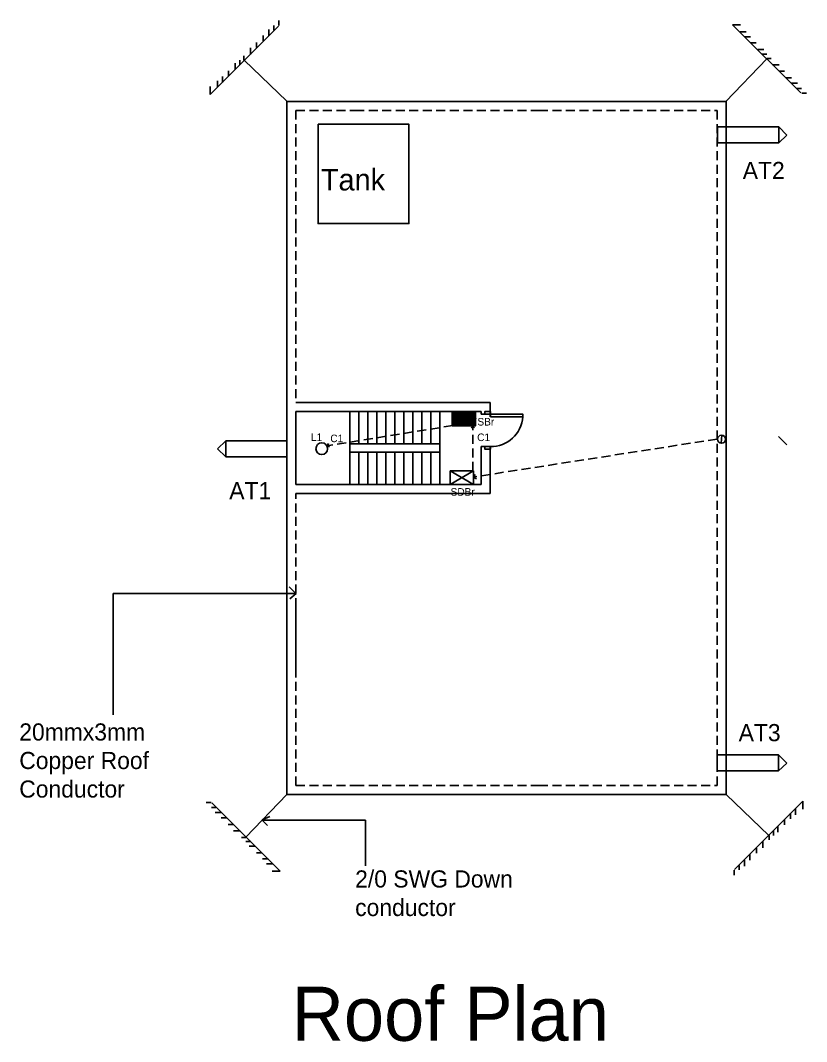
# Model space of a CAD drawing. Header units: inches. Extents: x -1679 to 1221, y -701 to 435.
# Drawn here: x -1679 to -805, y -701 to 433 of the extents above; entities that cross this region are included whole.
import ezdxf

# ---------------------------------------------------------------- set-up
doc = ezdxf.new("R2010")
doc.units = ezdxf.units.IN
doc.header["$LTSCALE"] = 40
doc.header["$MEASUREMENT"] = 0
doc.linetypes.add('HIDDEN', pattern=[0.375, 0.25, -0.125])
for name, color, linetype in [('Conduit', 160, 'HIDDEN'), ('Doors', 188, 'Continuous'), ('Emergency conduit', 240, 'HIDDEN'), ('Fiting and Fixtures', 17, 'Continuous'), ('Fitings and Fixture Texts', 19, 'Continuous'), ('Hidden', 7, 'HIDDEN')]:
    doc.layers.add(name, color=color, linetype=linetype)

# ---------------------------------------------------------------- blocks, each defined once
blk = doc.blocks.new('DOOR')
at = {"layer": 'Doors'}
for points in [[(36, 6), (39, 6), (39, 42), (36, 42)], [(3, 0), (0, 0), (0, 6), (3, 6)], [(39, 0), (42, 0), (42, 6), (39, 6)]]:
    blk.add_lwpolyline(points, close=True, dxfattribs=at)
blk.add_arc((37.9, 7.1), 34.9, 93.0896, 181.8833, dxfattribs=at)
blk = doc.blocks.new('A$C6EC85270')
at = {"layer": 'Fiting and Fixtures'}
for p, q in [((68, 17.7), (77.1, 8.7)), ((77.1, 8.7), (68, 0))]:
    blk.add_line(p, q, dxfattribs=at)
blk.add_lwpolyline([(68, 17.7), (0, 17.7), (0, 0), (68, 0)], close=True, dxfattribs=at)
blk = doc.blocks.new('A$C5F9C1378')
at = {"layer": 'Fiting and Fixtures'}
for p, q in [((7.4, 85.1), (83.3, 9.3)), ((7.4, 85.1), (16.3, 85.1)), ((15.6, 77), (22.6, 77)), ((20.8, 71.5), (27.2, 71.5)), ((27.8, 64.8), (33.6, 64.8)), ((35.3, 57.4), (42, 57.4)), ((45.4, 47.2), (0, 0)), ((40.1, 52.3), (45.4, 52.3)), ((45.4, 47.6), (50.2, 47.6)), ((51.8, 40.5), (59.2, 40.5)), ((59.5, 33.5), (65.2, 33.5)), ((66.8, 26.1), (72.9, 26.1)), ((72.9, 20.1), (79.6, 20.1)), ((78.7, 14.3), (83.8, 14.3)), ((84.1, 8.9), (89.6, 8.9))]:
    blk.add_line(p, q, dxfattribs=at)
blk = doc.blocks.new('SDB')
h = blk.add_hatch()
h.set_pattern_fill('ANSI31', color=256, scale=9, style=0)
h.set_pattern_definition([(45, (175.4593, -47.7805), (-0.795495, 0.795495), [])])
h.paths.add_polyline_path([(0, 0), (26, 0), (26, 8), (26, 15.9), (13, 15.9), (0, 15.9), (0, 7.9)])
for p, q in [((0, 7.9), (0, 15.9)), ((0, 15.9), (13, 15.9)), ((26, 15.9), (13, 15.9)), ((26, 8), (26, 15.9)), ((0, 0), (0, 7.9)), ((0, 0), (26, 0)), ((26, 8), (26, 0))]:
    blk.add_line(p, q)
for p in [(20.5, 5.7), (26, 8), (26, 8), (26, 8)]:
    blk.add_point(p)
blk = doc.blocks.new('Through hole')
blk.add_circle((0, 0), 6.54)
at = {"layer": 'Fiting and Fixtures'}
for q in [(-0.5, -6.5), (0.5, 6.5), (0, 0), (0, 0), (0, 0), (0, 0)]:
    blk.add_line((0, 0), q, dxfattribs=at)
blk = doc.blocks.new('DB')
for p, q in [((0, 7), (12, 7)), ((0, 0), (0, 7)), ((0, 7), (12, 0)), ((12, 7), (0, 0)), ((12, 7), (12, 0)), ((12, 0), (0, 0))]:
    blk.add_line(p, q)

msp = doc.modelspace()

# ---------------------------------------------------------------- linework, layer by layer
for p, q in [((-1382.661, 342.431), (-904.661, 342.431)), ((-1382.661, 332.431), (-1382.661, 342.431)), ((-904.661, 342.431), (-894.661, 342.431)), ((-894.661, 342.431), (-894.661, 332.431)), ((-1382.661, 332.431), (-1382.661, -1.569)), ((-894.661, 332.431), (-894.661, -1.569)), ((-1372.661, 8.431), (-1258.661, 8.431)), ((-1258.661, 8.431), (-1156.725, 8.431)), ((-1156.725, -7.393), (-1156.725, 8.435)), ((-1382.661, -1.569), (-1382.661, -82.569)), ((-1372.661, -1.569), (-1166.725, -1.569)), ((-1372.661, -37.569), (-1372.661, -1.569)), ((-1312.661, -37.569), (-1312.661, -1.569)), ((-1302.661, -37.569), (-1302.661, -1.569)), ((-1292.661, -37.569), (-1292.661, -1.569)), ((-1282.661, -37.569), (-1282.661, -1.569)), ((-1272.661, -37.569), (-1272.661, -1.569)), ((-1262.661, -37.569), (-1262.661, -1.569)), ((-1252.661, -37.569), (-1252.661, -1.569)), ((-1242.661, -37.569), (-1242.661, -1.569)), ((-1232.661, -37.569), (-1232.661, -1.569)), ((-1222.661, -37.569), (-1222.661, -1.569)), ((-1212.661, -37.569), (-1212.661, -1.569)), ((-1166.725, -4.397), (-1166.725, -1.569)), ((-1162.665, -4.397), (-1166.713, -4.397)), ((-894.661, -82.569), (-894.661, -1.569)), ((-1372.661, -46.569), (-1372.661, -37.569)), ((-1312.661, -37.569), (-1212.661, -37.569)), ((-1312.661, -46.569), (-1312.661, -37.569)), ((-1212.661, -46.569), (-1212.661, -37.569)), ((-1166.725, -82.569), (-1166.725, -40.389)), ((-1162.644, -40.389), (-1166.724, -40.389)), ((-1156.725, -82.569), (-1156.725, -40.397)), ((-1312.661, -46.569), (-1212.661, -46.569)), ((-1312.661, -46.569), (-1312.661, -82.569)), ((-1302.661, -46.569), (-1302.661, -82.569)), ((-1292.661, -46.569), (-1292.661, -82.569)), ((-1282.661, -46.569), (-1282.661, -82.569)), ((-1272.661, -46.569), (-1272.661, -82.569)), ((-1262.661, -46.569), (-1262.661, -82.569)), ((-1252.661, -46.569), (-1252.661, -82.569)), ((-1242.661, -46.569), (-1242.661, -82.569)), ((-1232.661, -46.569), (-1232.661, -82.569)), ((-1222.661, -46.569), (-1222.661, -82.569)), ((-1212.661, -46.569), (-1212.661, -82.569)), ((-1382.661, -416.569), (-1382.661, -82.569)), ((-1372.661, -82.569), (-1212.661, -82.569)), ((-1212.661, -82.569), (-1166.725, -82.569)), ((-1156.725, -82.569), (-1156.725, -92.569)), ((-894.661, -416.569), (-894.661, -82.569)), ((-1372.661, -92.569), (-1258.661, -92.569)), ((-1258.661, -92.569), (-1212.661, -92.569)), ((-1212.661, -92.569), (-1157.846, -92.569)), ((-1157.846, -92.569), (-1156.725, -92.569)), ((-1575.608, -338.305), (-1575.608, -203.388)), ((-1575.608, -203.388), (-1372.428, -203.388)), ((-1372.588, -203.536), (-1379.973, -196.156)), ((-1372.428, -203.388), (-1379.204, -209.532)), ((-1372.661, -296.569), (-1372.661, -218.569)), ((-904.661, -290.569), (-904.661, -296.57)), ((-1382.661, -416.569), (-1382.661, -426.569)), ((-1306.661, -416.569), (-1312.661, -416.569)), ((-894.661, -426.569), (-894.661, -416.569)), ((-1382.661, -426.569), (-904.661, -426.569)), ((-904.661, -426.569), (-894.661, -426.569)), ((-1409.904, -454.718), (-1401.635, -451.079)), ((-1295.501, -454.96), (-1410.002, -454.96)), ((-1410.002, -454.96), (-1404.096, -461.014)), ((-1295.501, -505.822), (-1295.501, -454.96))]:
    msp.add_line(p, q)
msp.add_lwpolyline([(-1347.98, 317.265), (-1247.125, 317.265), (-1247.125, 207.011), (-1347.98, 207.011)], close=True)
msp.add_circle((-1343.898, -42.817), 6.542)
at = {"layer": 'Conduit'}
for p, q in [((-1198.437, -17.102), (-1338.2, -39.604)), ((-1176.167, -17.602), (-1177.651, -19.854)), ((-1176.195, -17.63), (-1174.254, -19.769)), ((-1176.159, -67.411), (-1176.159, -17.586)), ((-904.719, -32.14), (-1175.068, -74.147)), ((-1338.2, -39.604), (-1336.535, -37.125)), ((-1338.2, -39.604), (-1335.482, -40.872)), ((-1175.428, -74.189), (-1173.706, -71.269)), ((-1175.348, -74.269), (-1172.184, -76.149))]:
    msp.add_line(p, q, dxfattribs=at)
at = {"layer": 'Fiting and Fixtures'}
for p, q in [((-1372.661, -37.569), (-1372.661, -1.569)), ((-836.665, -29.393), (-827.539, -38.359)), ((-1372.661, -46.569), (-1372.661, -82.569)), ((-836.637, -382.678), (-827.511, -391.644)), ((-827.511, -391.644), (-836.637, -400.354))]:
    msp.add_line(p, q, dxfattribs=at)
msp.add_lwpolyline([(-836.637, -382.678), (-904.633, -382.678), (-904.633, -400.354), (-836.637, -400.354)], close=True, dxfattribs=at)
at = {"layer": 'Hidden'}
for p, q in [((-1372.661, 332.431), (-1306.661, 332.431)), ((-1372.661, 332.431), (-1372.661, 206.431)), ((-1306.661, 332.431), (-1102.661, 332.431)), ((-1102.661, 332.431), (-904.661, 332.431)), ((-904.661, 332.431), (-904.661, -1.569)), ((-1372.661, 206.431), (-1372.661, 128.431)), ((-1372.661, 128.431), (-1372.661, 8.431)), ((-1372.661, -37.569), (-1372.661, -1.569)), ((-904.661, -92.569), (-904.661, -1.569)), ((-1372.661, -46.569), (-1372.661, -82.569)), ((-1372.661, -218.569), (-1372.661, -92.569)), ((-904.661, -290.569), (-904.661, -92.569)), ((-1372.661, -416.569), (-1372.661, -296.569)), ((-904.661, -416.569), (-904.661, -296.569)), ((-1372.661, -416.569), (-1312.661, -416.569)), ((-1306.661, -416.569), (-1102.661, -416.569)), ((-1102.661, -416.569), (-904.661, -416.569))]:
    msp.add_line(p, q, dxfattribs=at)

# ---------------------------------------------------------------- block references
at = {"layer": 'Doors', "xscale": -1, "rotation": 270}
msp.add_blockref('DOOR', (-1162.665, -43.397), dxfattribs=at)
at = {"layer": 'Fiting and Fixtures'}
for name, p, rotation in [('A$C5F9C1378', (-1382.705, 342.97), 90), ('A$C6EC85270', (-1382.608, -34.131), 180), ('A$C5F9C1378', (-1382.661, -426.569), 180), ('A$C5F9C1378', (-894.661, -426.569), 270)]:
    msp.add_blockref(name, p, dxfattribs=dict(at, rotation=rotation))
for name, p in [('A$C5F9C1378', (-894.985, 342.707)), ('A$C6EC85270', (-904.296, 296.603)), ('SDB', (-1199.073, -17.563))]:
    msp.add_blockref(name, p, dxfattribs=at)
at = {"layer": 'Fiting and Fixtures', "xscale": 0.6797855070587957, "yscale": 0.6797855070587957, "zscale": 0.6797855070587957}
msp.add_blockref('Through hole', (-899.907, -32.246), dxfattribs=at)
at = {"layer": 'Fiting and Fixtures', "xscale": -2.164439392011673, "yscale": 2.16443939201173, "zscale": 2.1644393920117, "rotation": 180}
msp.add_blockref('DB', (-1201.41, -67.35), dxfattribs=at)

# ---------------------------------------------------------------- texts
at = {"attachment_point": 1}
for s, insert, char_height, width in [('Tank', (-1344.886, 267.796), 24, 10107.4609), ('Roof Plan', (-1377.241, -639.97), 60, 715.10065)]:
    msp.add_mtext(s, dxfattribs=dict(at, insert=insert, char_height=char_height, width=width))
at = {"layer": 'Emergency conduit', "char_height": 19, "attachment_point": 1}
for s, width, heights, insert in [('{\\C7;AT2}', 44.43776, [0], (-876.338, 275.506)), ('{\\C7;AT1}', 44.43776, [0], (-1446.641, -79.846)), ('{\\C7;20mmx3mm\\PCopper Roof\\PConductor}', 217.12093, [105.34], (-1679.868, -347.668)), ('{\\C7;AT3}', 44.43776, [0], (-880.873, -348.423)), ('\\A1;{\\C7;2/0 SWG Down conductor}', 255.07507, [77.813], (-1306.81, -510.817))]:
    msp.add_mtext_dynamic_manual_height_columns(s, width=width, gutter_width=1, heights=heights, dxfattribs=dict(at, insert=insert))
at = {"layer": 'Fitings and Fixture Texts', "char_height": 8.4, "width": 18.23158, "attachment_point": 1}
for s, insert in [('SBr', (-1171.036, -8.678)), ('L1', (-1355.882, -25.853)), ('C1', (-1334.372, -27.17)), ('C1', (-1171.285, -25.947)), ('SDBr', (-1200.794, -86.55))]:
    msp.add_mtext(s, dxfattribs=dict(at, insert=insert))

doc.saveas('drawing.dxf')
